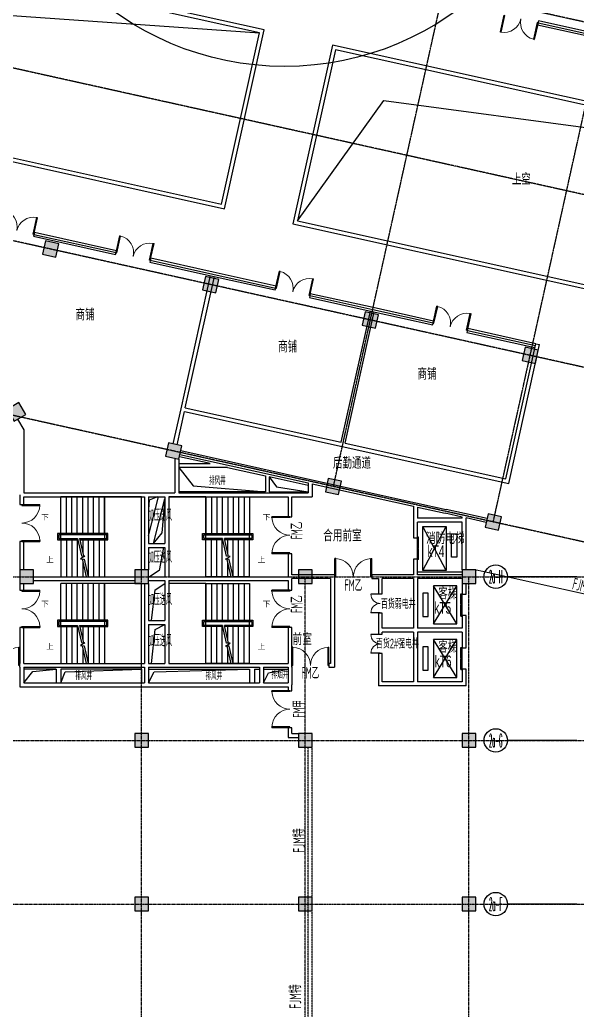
# Model space of a CAD drawing. Header units: metres. Extents: x -605703 to 859526, y 36355 to 746455.
# Drawn here: x -463259 to -434656, y 660473 to 711287 of the extents above; entities that cross this region are included whole.
import ezdxf
from ezdxf.enums import TextEntityAlignment as Align

# ---------------------------------------------------------------- set-up
doc = ezdxf.new("R2010")
doc.units = ezdxf.units.M
doc.linetypes.add('CENTER2', pattern=[2.541, 1.587, -0.318, 0.318, -0.318])
doc.linetypes.add('DASH', pattern=[0.35, 0.25, -0.1])
for name, color, linetype in [('ACS-JZ', 1, 'Continuous'), ('AXIS', 3, 'Continuous'), ('AXIS_TEXT', 7, 'Continuous'), ('COLUMN', 2, 'Continuous'), ('DOTE', 251, 'CENTER2'), ('J-STAIR', 163, 'Continuous'), ('J-TEXT', 7, 'Continuous'), ('j-WINDOW_TEXT', 7, 'Continuous'), ('j-防火卷帘', 66, 'Continuous'), ('PUB_DIM', 3, 'Continuous'), ('PUB_HATCH', 8, 'Continuous'), ('PUB_TEXT', 7, 'Continuous'), ('S-看线', 5, 'Continuous'), ('STAIR', 3, 'Continuous'), ('WALL', 2, 'Continuous'), ('WINDOW', 4, 'Continuous'), ('栏杆', 6, 'Continuous')]:
    doc.layers.add(name, color=color, linetype=linetype)
doc.styles.add('_TCH_AXIS', font='COMPLEX', dxfattribs={"bigfont": 'GBCBIG'})
doc.styles.add('_TCH_DIM', font='simplex_.ttf', dxfattribs={"bigfont": 'GBCBIG'})
doc.styles.add('COMPLEX', font='COMPLEX')
doc.styles.add('HZ', font='rs', dxfattribs={"width": 0.8, "bigfont": 'hztxt'})
doc.styles.add('mobin', font='ros.shx', dxfattribs={"width": 0.55, "bigfont": 'hzdf2.shx'})
doc.styles.add('探索者', font='tssdeng.shx', dxfattribs={"width": 0.65, "bigfont": 'tssdchn.shx'})

# ---------------------------------------------------------------- blocks, each defined once
blk = doc.blocks.new('$DorLib2D$00000002')
at = {"color": 0}
for p, q in [((-0.5, 0), (-0.5, 0.4875)), ((-0.475, 0.4875), (-0.5, 0.4875)), ((-0.475, 0), (-0.475, 0.4875)), ((0.475, 0), (0.475, 0.4875)), ((0.475, 0.4875), (0.5, 0.4875)), ((0.5, 0), (0.5, 0.4875)), ((-0.5, 0), (-0.475, 0)), ((0.5, 0), (0.475, 0))]:
    blk.add_line(p, q, dxfattribs=at)
at = {"color": 0, "lineweight": 13}
for centre, start, end in [((-0.4875, 0), 0, 88.53072), ((0.4875, 0), 91.46928, 180)]:
    blk.add_arc(centre, 0.4875, start, end, dxfattribs=at)
blk = doc.blocks.new('_AXISO')
blk.add_circle((0, 0), 0.5)
at = {"layer": 'AXIS_TEXT', "style": 'COMPLEX', "width": 1.041667}
blk.add_attdef('A', text='', height=0.56, dxfattribs=at).set_placement((-0.25, -0.28), (0.25, -0.28), align=Align.FIT)
blk = doc.blocks.new('$TCHSYS$LDOR22D')
for p, q in [((-0.517, 0.833), (-0.017, 0.833)), ((-0.517, 0.833), (-0.517, 0.667)), ((-0.517, 0.667), (-0.017, 0.667)), ((-0.5, 0.5), (0.5, 0.5)), ((-0.017, 0.833), (-0.017, 0.667)), ((0.017, 0.833), (0.017, 0.667)), ((0.017, 0.833), (0.517, 0.833)), ((0.017, 0.667), (0.517, 0.667)), ((0.517, 0.833), (0.517, 0.667))]:
    blk.add_line(p, q)
blk = doc.blocks.new('$DorLib2D$00000004')
for p, q in [((-0.485, 0), (-0.485, 0.485)), ((0.485, 0), (0.485, 0.485))]:
    blk.add_line(p, q)
at = {"lineweight": 13}
for centre, start, end in [((-0.485, 0), 0, 90), ((0.485, 0), 90, 180)]:
    blk.add_arc(centre, 0.485, start, end, dxfattribs=at)
blk = doc.blocks.new('_FZH')
blk.add_lwpolyline([(-0.5, -0.5), (0.5, -0.5), (0.5, 0.5), (-0.5, 0.5)], close=True)
at = {"layer": 'PUB_HATCH'}
blk.add_solid([(-0.5, -0.5), (0.5, -0.5), (-0.5, 0.5), (0.5, 0.5)], dxfattribs=at)

msp = doc.modelspace()

# ---------------------------------------------------------------- linework, layer by layer
at = {"ltscale": 4, "extrusion": (-1.1827e-23, -1.32164e-09, 1), "elevation": 0}
for points in [[(-477314, 705727), (-467352, 711767), (-450966, 710617)], [(-449008, 700965), (-444581, 707154), (-421561, 704070)]]:
    msp.add_lwpolyline(points, dxfattribs=at)
at = {"layer": 'ACS-JZ', "ltscale": 4, "extrusion": (-1.1827e-23, -1.32164e-09, 1)}
msp.add_circle((-449669, 723884, 0), 14988, dxfattribs=at)
at = {"layer": 'AXIS', "extrusion": (-1.1827e-23, -1.32164e-09, 1)}
for p, q in [((-434667, 682716, 0), (-438235, 682716, 0)), ((-434667, 674316, 0), (-438235, 674316, 0)), ((-434667, 665916, 0), (-438235, 665916, 0))]:
    msp.add_line(p, q, dxfattribs=at)
at = {"layer": 'DOTE', "extrusion": (-1.1827e-23, -1.32164e-09, 1)}
for p, q in [((-447163, 687342, 0), (-436596, 735010, 0)), ((-438962, 685524, 0), (-428395, 733192, 0)), ((-336123, 689409, 0), (-468077, 718661, 0)), ((-328584, 678878, 0), (-466551, 709463, 0)), ((-315870, 667199, 0), (-465168, 700296, 0)), ((-350509, 665916, 0), (-463697, 691008, 0)), ((-473809, 682716, 0), (-431809, 682716, 0)), ((-457009, 610233, 0), (-457009, 682716, 0)), ((-448609, 610233, 0), (-448609, 682716, 0)), ((-440209, 610233, 0), (-440209, 682716, 0)), ((-482209, 674316, 0), (-398209, 674316, 0)), ((-506293, 665916, 0), (-321459, 665916, 0))]:
    msp.add_line(p, q, dxfattribs=at)
at = {"layer": 'J-STAIR', "ltscale": 4, "extrusion": (-1.1827e-23, -1.32164e-09, 1)}
msp.add_line((-442859, 682966, 0), (-440559, 682966, 0), dxfattribs=at)
at = {"layer": 'j-防火卷帘', "linetype": 'DASH', "extrusion": (-1.1827e-23, -1.32164e-09, 1)}
for p, q in [((-448459, 657866, 0), (-448459, 673966, 0)), ((-448259, 657816, 0), (-448259, 673966, 0))]:
    msp.add_line(p, q, dxfattribs=at)
at = {"layer": 'j-防火卷帘', "linetype": 'DASH', "extrusion": (-1.1827e-23, -1.32164e-09, 1), "const_width": 50, "elevation": 0}
msp.add_lwpolyline([(-439859, 683066), (-431664, 681249)], dxfattribs=at)
at = {"layer": 'PUB_DIM', "extrusion": (-1.1827e-23, -1.32164e-09, 1), "elevation": 0}
for points in [[(-461726, 685807, 0, 0, 0), (-458284, 685807, 0, 0, 0), (-458284, 683656, 0, 0, 0), (-459195, 683656, 80, 0, 0), (-459495, 683656, 0, 0, 0)], [(-450893, 685807, 0, 0, 0), (-454335, 685807, 0, 0, 0), (-454335, 683656, 0, 0, 0), (-453424, 683656, 80, 0, 0), (-453124, 683656, 0, 0, 0)], [(-461461, 683620, 0, 0, 0), (-460692, 683620, 80, 0, 0), (-460392, 683620, 0, 0, 0)], [(-451158, 683620, 0, 0, 0), (-451927, 683620, 80, 0, 0), (-452227, 683620, 0, 0, 0)], [(-461726, 681357, 0, 0, 0), (-458284, 681357, 0, 0, 0), (-458284, 679206, 0, 0, 0), (-459195, 679206, 80, 0, 0), (-459495, 679206, 0, 0, 0)], [(-450893, 681357, 0, 0, 0), (-454335, 681357, 0, 0, 0), (-454335, 679206, 0, 0, 0), (-453424, 679206, 80, 0, 0), (-453124, 679206, 0, 0, 0)], [(-461461, 679170, 0, 0, 0), (-460692, 679170, 80, 0, 0), (-460392, 679170, 0, 0, 0)], [(-451158, 679170, 0, 0, 0), (-451927, 679170, 80, 0, 0), (-452227, 679170, 0, 0, 0)]]:
    msp.add_lwpolyline(points, format="xyseb", dxfattribs=at)
at = {"layer": 'S-看线', "ltscale": 4, "extrusion": (-1.1827e-23, -1.32164e-09, 1)}
for p, q in [((-453497, 688516, 0), (-455071, 688865, 0)), ((-455098, 688516, 0), (-453497, 688516, 0)), ((-452595, 688316, 0), (-455098, 688316, 0)), ((-452595, 688316, 0), (-450659, 687887, 0)), ((-450659, 687887, 0), (-450659, 687066, 0)), ((-448459, 687399, 0), (-450459, 687843, 0)), ((-450459, 687843, 0), (-450459, 687066, 0)), ((-452459, 687066, 0), (-455098, 687066, 0)), ((-450659, 687066, 0), (-452459, 687066, 0)), ((-450459, 687066, 0), (-448459, 687066, 0)), ((-456654, 684816, 0), (-456143, 686816, 0)), ((-456395, 684416, 0), (-455809, 686708, 0)), ((-442859, 682966, 0), (-440559, 682966, 0)), ((-461399, 677966, 0), (-463059, 677966, 0)), ((-461399, 677966, 0), (-461399, 677266, 0)), ((-457009, 677966, 0), (-461149, 677966, 0)), ((-461149, 677966, 0), (-461149, 677266, 0)), ((-457009, 677966, 0), (-457009, 677266, 0)), ((-456659, 677966, 0), (-451469, 677966, 0)), ((-451469, 677966, 0), (-451469, 677266, 0)), ((-451219, 677966, 0), (-451219, 677266, 0)), ((-451219, 677966, 0), (-450959, 677966, 0)), ((-450759, 677966, 0), (-449494, 677966, 0))]:
    msp.add_line(p, q, dxfattribs=at)
at = {"layer": 'S-看线', "ltscale": 4, "extrusion": (-1.1827e-23, -1.32164e-09, 1), "elevation": 0}
for points in [[(-455098, 688316), (-454368, 687369), (-450659, 687066)], [(-450459, 687843), (-450083, 687321), (-448459, 687066)], [(-456195, 686816), (-456625, 686647), (-456659, 686175)], [(-456395, 684416), (-455958, 684973), (-455809, 686506)], [(-455885, 684216), (-456111, 683031), (-456609, 682716)], [(-456509, 680466), (-456319, 682043), (-455809, 682366)], [(-456509, 678266), (-456320, 679997), (-455809, 680266)], [(-463059, 677266), (-462589, 677852), (-461399, 677966)], [(-461149, 677266), (-460936, 677832), (-457009, 677966)], [(-456659, 677266), (-456364, 677832), (-451469, 677966)], [(-450759, 677266), (-450499, 677783), (-449494, 677966)]]:
    msp.add_lwpolyline(points, dxfattribs=at)
at = {"layer": 'STAIR', "extrusion": (-1.1827e-23, -1.32164e-09, 1)}
for p, q in [((-458909, 686816, 0), (-461149, 686816, 0)), ((-461149, 684926, 0), (-461149, 686816, 0)), ((-460869, 684926, 0), (-460869, 686816, 0)), ((-460589, 684926, 0), (-460589, 686816, 0)), ((-460309, 684926, 0), (-460309, 686816, 0)), ((-460029, 684926, 0), (-460029, 686816, 0)), ((-459749, 684926, 0), (-459749, 686816, 0)), ((-459469, 684926, 0), (-459469, 686816, 0)), ((-459189, 684926, 0), (-459189, 686816, 0)), ((-458909, 684926, 0), (-458909, 686816, 0)), ((-457009, 686816, 0), (-458909, 686816, 0)), ((-458909, 686816, 0), (-458909, 684926, 0)), ((-457009, 682716, 0), (-457009, 686816, 0)), ((-453709, 686816, 0), (-455609, 686816, 0)), ((-455609, 686816, 0), (-455609, 682716, 0)), ((-453709, 686816, 0), (-451469, 686816, 0)), ((-453709, 686816, 0), (-453709, 684926, 0)), ((-453709, 684926, 0), (-453709, 686816, 0)), ((-453429, 686816, 0), (-453429, 684926, 0)), ((-453149, 686816, 0), (-453149, 684926, 0)), ((-452869, 686816, 0), (-452869, 684926, 0)), ((-452589, 686816, 0), (-452589, 684926, 0)), ((-452309, 686816, 0), (-452309, 684926, 0)), ((-452029, 686816, 0), (-452029, 684926, 0)), ((-451749, 686816, 0), (-451749, 684926, 0)), ((-451469, 686816, 0), (-451469, 684926, 0)), ((-442584, 683041, 0), (-442584, 685291, 0)), ((-442584, 685291, 0), (-441384, 685291, 0)), ((-441384, 683041, 0), (-442584, 685291, 0)), ((-442584, 683041, 0), (-441384, 685291, 0)), ((-441384, 685291, 0), (-441384, 683041, 0)), ((-461319, 684926, 0), (-461319, 684606, 0)), ((-458739, 684926, 0), (-461319, 684926, 0)), ((-461319, 684606, 0), (-460291, 684606, 0)), ((-461259, 684866, 0), (-461259, 684666, 0)), ((-458799, 684866, 0), (-461259, 684866, 0)), ((-461259, 684666, 0), (-460305, 684666, 0)), ((-458909, 684866, 0), (-461149, 684866, 0)), ((-461149, 684666, 0), (-461149, 684866, 0)), ((-461149, 684666, 0), (-460305, 684666, 0)), ((-461149, 684606, 0), (-461149, 682716, 0)), ((-460869, 684606, 0), (-460869, 682716, 0)), ((-460589, 684606, 0), (-460589, 682716, 0)), ((-460309, 684606, 0), (-460309, 682716, 0)), ((-460305, 684666, 0), (-460101, 683780, 0)), ((-460202, 684666, 0), (-458909, 684666, 0)), ((-460202, 684666, 0), (-459998, 683777, 0)), ((-460202, 684666, 0), (-458799, 684666, 0)), ((-460188, 684606, 0), (-458739, 684606, 0)), ((-460029, 684606, 0), (-460029, 683914, 0)), ((-459749, 684606, 0), (-459749, 682716, 0)), ((-459469, 684606, 0), (-459469, 682716, 0)), ((-459189, 684606, 0), (-459189, 682716, 0)), ((-458909, 684866, 0), (-458909, 684666, 0)), ((-458909, 684606, 0), (-458909, 682716, 0)), ((-458909, 684606, 0), (-458909, 682716, 0)), ((-458799, 684666, 0), (-458799, 684866, 0)), ((-458739, 684606, 0), (-458739, 684926, 0)), ((-453879, 684606, 0), (-453879, 684926, 0)), ((-453879, 684926, 0), (-451299, 684926, 0)), ((-452851, 684606, 0), (-453879, 684606, 0)), ((-453819, 684666, 0), (-453819, 684866, 0)), ((-453819, 684866, 0), (-451359, 684866, 0)), ((-452865, 684666, 0), (-453819, 684666, 0)), ((-453709, 684866, 0), (-451469, 684866, 0)), ((-453709, 684666, 0), (-453709, 684866, 0)), ((-452865, 684666, 0), (-453709, 684666, 0)), ((-453709, 682716, 0), (-453709, 684606, 0)), ((-453709, 682716, 0), (-453709, 684606, 0)), ((-453429, 682716, 0), (-453429, 684606, 0)), ((-453149, 682716, 0), (-453149, 684606, 0)), ((-452869, 682716, 0), (-452869, 684606, 0)), ((-452657, 683761, 0), (-452865, 684666, 0)), ((-451469, 684666, 0), (-452762, 684666, 0)), ((-452553, 683757, 0), (-452762, 684666, 0)), ((-451359, 684666, 0), (-452762, 684666, 0)), ((-451299, 684606, 0), (-452748, 684606, 0)), ((-452589, 683914, 0), (-452589, 684606, 0)), ((-452309, 682716, 0), (-452309, 684606, 0)), ((-452029, 682716, 0), (-452029, 684606, 0)), ((-451749, 682716, 0), (-451749, 684606, 0)), ((-451469, 684666, 0), (-451469, 684866, 0)), ((-451469, 682716, 0), (-451469, 684606, 0)), ((-451359, 684866, 0), (-451359, 684666, 0)), ((-451299, 684926, 0), (-451299, 684606, 0)), ((-441109, 683716, 0), (-441109, 684916, 0)), ((-441109, 684916, 0), (-440834, 684916, 0)), ((-440834, 684916, 0), (-440834, 683716, 0)), ((-459923, 683774, 0), (-460149, 683628, 0)), ((-460149, 683628, 0), (-459962, 683621, 0)), ((-460101, 683780, 0), (-459923, 683774, 0)), ((-460066, 683625, 0), (-459857, 682716, 0)), ((-460029, 683468, 0), (-460029, 682716, 0)), ((-459962, 683621, 0), (-459754, 682716, 0)), ((-452696, 683608, 0), (-452470, 683754, 0)), ((-452518, 683601, 0), (-452696, 683608, 0)), ((-452470, 683754, 0), (-452657, 683761, 0)), ((-452417, 682716, 0), (-452621, 683605, 0)), ((-452589, 682716, 0), (-452589, 683468, 0)), ((-452314, 682716, 0), (-452518, 683601, 0)), ((-440834, 683716, 0), (-441109, 683716, 0)), ((-441384, 683041, 0), (-442584, 683041, 0)), ((-461149, 682716, 0), (-459857, 682716, 0)), ((-459754, 682716, 0), (-458909, 682716, 0)), ((-458909, 682716, 0), (-457009, 682716, 0)), ((-455609, 682716, 0), (-453709, 682716, 0)), ((-452417, 682716, 0), (-453709, 682716, 0)), ((-451469, 682716, 0), (-452314, 682716, 0)), ((-458909, 682366, 0), (-461149, 682366, 0)), ((-461149, 680476, 0), (-461149, 682366, 0)), ((-460869, 680476, 0), (-460869, 682366, 0)), ((-460589, 680476, 0), (-460589, 682366, 0)), ((-460309, 680476, 0), (-460309, 682366, 0)), ((-460029, 680476, 0), (-460029, 682366, 0)), ((-459749, 680476, 0), (-459749, 682366, 0)), ((-459469, 680476, 0), (-459469, 682366, 0)), ((-459189, 680476, 0), (-459189, 682366, 0)), ((-458909, 680476, 0), (-458909, 682366, 0)), ((-457009, 682366, 0), (-458909, 682366, 0)), ((-458909, 682366, 0), (-458909, 680476, 0)), ((-457009, 678266, 0), (-457009, 682366, 0)), ((-453709, 682366, 0), (-455609, 682366, 0)), ((-455609, 682366, 0), (-455609, 678266, 0)), ((-453709, 682366, 0), (-451469, 682366, 0)), ((-453709, 682366, 0), (-453709, 680476, 0)), ((-453709, 680476, 0), (-453709, 682366, 0)), ((-453429, 682366, 0), (-453429, 680476, 0)), ((-453149, 682366, 0), (-453149, 680476, 0)), ((-452869, 682366, 0), (-452869, 680476, 0)), ((-452589, 682366, 0), (-452589, 680476, 0)), ((-452309, 682366, 0), (-452309, 680476, 0)), ((-452029, 682366, 0), (-452029, 680476, 0)), ((-451749, 682366, 0), (-451749, 680476, 0)), ((-451469, 682366, 0), (-451469, 680476, 0)), ((-440834, 682241, 0), (-442034, 682241, 0)), ((-442034, 682241, 0), (-442034, 680291, 0)), ((-442034, 680291, 0), (-440834, 682241, 0)), ((-440834, 680291, 0), (-442034, 682241, 0)), ((-440834, 680291, 0), (-440834, 682241, 0)), ((-442309, 681866, 0), (-442584, 681866, 0)), ((-442584, 681866, 0), (-442584, 680666, 0)), ((-442309, 680666, 0), (-442309, 681866, 0)), ((-461319, 680476, 0), (-461319, 680156, 0)), ((-458739, 680476, 0), (-461319, 680476, 0)), ((-461259, 680416, 0), (-461259, 680216, 0)), ((-458799, 680416, 0), (-461259, 680416, 0)), ((-458909, 680416, 0), (-461149, 680416, 0)), ((-461149, 680216, 0), (-461149, 680416, 0)), ((-458909, 680416, 0), (-458909, 680216, 0)), ((-458799, 680216, 0), (-458799, 680416, 0)), ((-458739, 680156, 0), (-458739, 680476, 0)), ((-453879, 680156, 0), (-453879, 680476, 0)), ((-453879, 680476, 0), (-451299, 680476, 0)), ((-453819, 680216, 0), (-453819, 680416, 0)), ((-453819, 680416, 0), (-451359, 680416, 0)), ((-453709, 680416, 0), (-451469, 680416, 0)), ((-453709, 680216, 0), (-453709, 680416, 0)), ((-451469, 680216, 0), (-451469, 680416, 0)), ((-451359, 680416, 0), (-451359, 680216, 0)), ((-451299, 680476, 0), (-451299, 680156, 0)), ((-442584, 680666, 0), (-442309, 680666, 0)), ((-461319, 680156, 0), (-460291, 680156, 0)), ((-461259, 680216, 0), (-460305, 680216, 0)), ((-461149, 680216, 0), (-460305, 680216, 0)), ((-461149, 680156, 0), (-461149, 678266, 0)), ((-460869, 680156, 0), (-460869, 678266, 0)), ((-460589, 680156, 0), (-460589, 678266, 0)), ((-460309, 680156, 0), (-460309, 678266, 0)), ((-460305, 680216, 0), (-460101, 679330, 0)), ((-460202, 680216, 0), (-458909, 680216, 0)), ((-460202, 680216, 0), (-459998, 679327, 0)), ((-460202, 680216, 0), (-458799, 680216, 0)), ((-460188, 680156, 0), (-458739, 680156, 0)), ((-460029, 680156, 0), (-460029, 679464, 0)), ((-459749, 680156, 0), (-459749, 678266, 0)), ((-459469, 680156, 0), (-459469, 678266, 0)), ((-459189, 680156, 0), (-459189, 678266, 0)), ((-458909, 680156, 0), (-458909, 678266, 0)), ((-458909, 680156, 0), (-458909, 678266, 0)), ((-452851, 680156, 0), (-453879, 680156, 0)), ((-452865, 680216, 0), (-453819, 680216, 0)), ((-452865, 680216, 0), (-453709, 680216, 0)), ((-453709, 678266, 0), (-453709, 680156, 0)), ((-453709, 678266, 0), (-453709, 680156, 0)), ((-453429, 678266, 0), (-453429, 680156, 0)), ((-453149, 678266, 0), (-453149, 680156, 0)), ((-452869, 678266, 0), (-452869, 680156, 0)), ((-452657, 679311, 0), (-452865, 680216, 0)), ((-451469, 680216, 0), (-452762, 680216, 0)), ((-452553, 679307, 0), (-452762, 680216, 0)), ((-451359, 680216, 0), (-452762, 680216, 0)), ((-451299, 680156, 0), (-452748, 680156, 0)), ((-452589, 679464, 0), (-452589, 680156, 0)), ((-452309, 678266, 0), (-452309, 680156, 0)), ((-452029, 678266, 0), (-452029, 680156, 0)), ((-451749, 678266, 0), (-451749, 680156, 0)), ((-451469, 678266, 0), (-451469, 680156, 0)), ((-442034, 680291, 0), (-440834, 680291, 0)), ((-440834, 679491, 0), (-442034, 679491, 0)), ((-442034, 679491, 0), (-442034, 677541, 0)), ((-442034, 677541, 0), (-440834, 679491, 0)), ((-440834, 677541, 0), (-442034, 679491, 0)), ((-440834, 677541, 0), (-440834, 679491, 0)), ((-459923, 679324, 0), (-460149, 679178, 0)), ((-460149, 679178, 0), (-459962, 679171, 0)), ((-460101, 679330, 0), (-459923, 679324, 0)), ((-460066, 679175, 0), (-459857, 678266, 0)), ((-460029, 679018, 0), (-460029, 678266, 0)), ((-459962, 679171, 0), (-459754, 678266, 0)), ((-452696, 679158, 0), (-452470, 679304, 0)), ((-452518, 679151, 0), (-452696, 679158, 0)), ((-452470, 679304, 0), (-452657, 679311, 0)), ((-452417, 678266, 0), (-452621, 679155, 0)), ((-452589, 678266, 0), (-452589, 679018, 0)), ((-452314, 678266, 0), (-452518, 679151, 0)), ((-442309, 679116, 0), (-442584, 679116, 0)), ((-442584, 679116, 0), (-442584, 677916, 0)), ((-442309, 677916, 0), (-442309, 679116, 0)), ((-461149, 678266, 0), (-459857, 678266, 0)), ((-459754, 678266, 0), (-458909, 678266, 0)), ((-458909, 678266, 0), (-457009, 678266, 0)), ((-455609, 678266, 0), (-453709, 678266, 0)), ((-452417, 678266, 0), (-453709, 678266, 0)), ((-451469, 678266, 0), (-452314, 678266, 0)), ((-442584, 677916, 0), (-442309, 677916, 0)), ((-442034, 677541, 0), (-440834, 677541, 0))]:
    msp.add_line(p, q, dxfattribs=at)
at = {"layer": 'WALL', "extrusion": (-1.1827e-23, -1.32164e-09, 1)}
for p, q in [((-454985, 691330, 0), (-453471, 698164, 0)), ((-454769, 691384, 0), (-453275, 698121, 0)), ((-446763, 689609, 0), (-445270, 696346, 0)), ((-446568, 689566, 0), (-445074, 696303, 0)), ((-438318, 687737, 0), (-436781, 694669, 0)), ((-438166, 687499, 0), (-436586, 694626, 0)), ((-436781, 694669, 0), (-436586, 694626, 0)), ((-455386, 689524, 0), (-454985, 691330, 0)), ((-455191, 689480, 0), (-454812, 691189, 0)), ((-454812, 691189, 0), (-446709, 689392, 0)), ((-454769, 691384, 0), (-446763, 689609, 0)), ((-463378, 690789, 0), (-463059, 690247, 0)), ((-463059, 690247, 0), (-463059, 687016, 0)), ((-446568, 689566, 0), (-438318, 687737, 0)), ((-455001, 689182, 0), (-448338, 687705, 0)), ((-446709, 689392, 0), (-438166, 687499, 0)), ((-455298, 688765, 0), (-455298, 687016, 0)), ((-455098, 688743, 0), (-455098, 687016, 0)), ((-455044, 688987, 0), (-448459, 687527, 0)), ((-448459, 687527, 0), (-448459, 687016, 0)), ((-448338, 687705, 0), (-442938, 686508, 0)), ((-463059, 687016, 0), (-456759, 687016, 0)), ((-456759, 687016, 0), (-455709, 687016, 0)), ((-455709, 687016, 0), (-455298, 687016, 0)), ((-455098, 687016, 0), (-449394, 687016, 0)), ((-449394, 687016, 0), (-448459, 687016, 0)), ((-448259, 687483, 0), (-448259, 686816, 0)), ((-448259, 687483, 0), (-443059, 686330, 0)), ((-463259, 686916, 0), (-463259, 686419, 0)), ((-463059, 686816, 0), (-456859, 686816, 0)), ((-463059, 686419, 0), (-463059, 686816, 0)), ((-456859, 686816, 0), (-456859, 684816, 0)), ((-456659, 686816, 0), (-456659, 684716, 0)), ((-456659, 686816, 0), (-455809, 686816, 0)), ((-455809, 686816, 0), (-455809, 684416, 0)), ((-455609, 686816, 0), (-455609, 684316, 0)), ((-455609, 686816, 0), (-455198, 686816, 0)), ((-455198, 686816, 0), (-449494, 686816, 0)), ((-449494, 686816, 0), (-449494, 685791, 0)), ((-449294, 685791, 0), (-449294, 686816, 0)), ((-449294, 686816, 0), (-448259, 686816, 0)), ((-442938, 686508, 0), (-441384, 686163, 0)), ((-463259, 686419, 0), (-463059, 686419, 0)), ((-443059, 686330, 0), (-443059, 685616, 0)), ((-442859, 686286, 0), (-442859, 685716, 0)), ((-442859, 686286, 0), (-441427, 685968, 0)), ((-440438, 685954, 0), (-441383, 686163, 0)), ((-449494, 685791, 0), (-449294, 685791, 0)), ((-443059, 685616, 0), (-443059, 684716, 0)), ((-440559, 685716, 0), (-442859, 685716, 0)), ((-440559, 685516, 0), (-442859, 685516, 0)), ((-442859, 684716, 0), (-442859, 685516, 0)), ((-440559, 685776, 0), (-441426, 685968, 0)), ((-440559, 685716, 0), (-440559, 685776, 0)), ((-440559, 683066, 0), (-440559, 685516, 0)), ((-439282, 685698, 0), (-440438, 685954, 0)), ((-439325, 685503, 0), (-440359, 685732, 0)), ((-440359, 685616, 0), (-440359, 685732, 0)), ((-440359, 683066, 0), (-440359, 685616, 0)), ((-463059, 684519, 0), (-463259, 684519, 0)), ((-463259, 684519, 0), (-463259, 683066, 0)), ((-463059, 683066, 0), (-463059, 684519, 0)), ((-456859, 684816, 0), (-456859, 684816, 0)), ((-456859, 684816, 0), (-456859, 684616, 0)), ((-456859, 684616, 0), (-456859, 684616, 0)), ((-456859, 684616, 0), (-456859, 684316, 0)), ((-456659, 684716, 0), (-456659, 684416, 0)), ((-443059, 684716, 0), (-442859, 684716, 0)), ((-456859, 684316, 0), (-456859, 683066, 0)), ((-456659, 684416, 0), (-455809, 684416, 0)), ((-456659, 684216, 0), (-455809, 684216, 0)), ((-456659, 684216, 0), (-456659, 683066, 0)), ((-455809, 684216, 0), (-455809, 682716, 0)), ((-455609, 684316, 0), (-455609, 682716, 0)), ((-449294, 683891, 0), (-449494, 683891, 0)), ((-449494, 683891, 0), (-449494, 682716, 0)), ((-449294, 682816, 0), (-449294, 683891, 0)), ((-442859, 683616, 0), (-443059, 683616, 0)), ((-443059, 683616, 0), (-443059, 682816, 0)), ((-442859, 682816, 0), (-442859, 683616, 0)), ((-462559, 682716, 0), (-457359, 682716, 0)), ((-462559, 682516, 0), (-457359, 682516, 0)), ((-456659, 682716, 0), (-455809, 682716, 0)), ((-456659, 682516, 0), (-455809, 682516, 0)), ((-455809, 682516, 0), (-455809, 680466, 0)), ((-455609, 682716, 0), (-449494, 682716, 0)), ((-455609, 682516, 0), (-455609, 680366, 0)), ((-455609, 682516, 0), (-449494, 682516, 0)), ((-449494, 682716, 0), (-449494, 682716, 0)), ((-449494, 682516, 0), (-449494, 682016, 0)), ((-447209, 682816, 0), (-449294, 682816, 0)), ((-449294, 682616, 0), (-449294, 682616, 0)), ((-449294, 682016, 0), (-449294, 682616, 0)), ((-447309, 682616, 0), (-449294, 682616, 0)), ((-447309, 682616, 0), (-447309, 678266, 0)), ((-447094, 682816, 0), (-447209, 682816, 0)), ((-447109, 682616, 0), (-447109, 678066, 0)), ((-447109, 682616, 0), (-447094, 682616, 0)), ((-447094, 682616, 0), (-447094, 682816, 0)), ((-444759, 682816, 0), (-445194, 682816, 0)), ((-445194, 682816, 0), (-445194, 682616, 0)), ((-445194, 682616, 0), (-444859, 682616, 0)), ((-444859, 682616, 0), (-444859, 681841, 0)), ((-443059, 682816, 0), (-444759, 682816, 0)), ((-443059, 682616, 0), (-444659, 682616, 0)), ((-444659, 681841, 0), (-444659, 682616, 0)), ((-443059, 682616, 0), (-443059, 680066, 0)), ((-440559, 682816, 0), (-442859, 682816, 0)), ((-440559, 682616, 0), (-442859, 682616, 0)), ((-442859, 682616, 0), (-442859, 680066, 0)), ((-463259, 682366, 0), (-463259, 682016, 0)), ((-463259, 682016, 0), (-463059, 682016, 0)), ((-463059, 682016, 0), (-463059, 682366, 0)), ((-456859, 682366, 0), (-456859, 680466, 0)), ((-456659, 682366, 0), (-456659, 680466, 0)), ((-449494, 682016, 0), (-449294, 682016, 0)), ((-440559, 682366, 0), (-440559, 681816, 0)), ((-440359, 681816, 0), (-440359, 682366, 0)), ((-444859, 681841, 0), (-444659, 681841, 0)), ((-440559, 681816, 0), (-440359, 681816, 0)), ((-456859, 680466, 0), (-456859, 680466, 0)), ((-456859, 680466, 0), (-456859, 680266, 0)), ((-456659, 680466, 0), (-455809, 680466, 0)), ((-444659, 680841, 0), (-444859, 680841, 0)), ((-444859, 680841, 0), (-444859, 679966, 0)), ((-444659, 680066, 0), (-444659, 680841, 0)), ((-440359, 680716, 0), (-440559, 680716, 0)), ((-440559, 680716, 0), (-440559, 680066, 0)), ((-440359, 679966, 0), (-440359, 680716, 0)), ((-463059, 680116, 0), (-463259, 680116, 0)), ((-463259, 680116, 0), (-463259, 678266, 0)), ((-463059, 678266, 0), (-463059, 680116, 0)), ((-456859, 680266, 0), (-456859, 680266, 0)), ((-456859, 680266, 0), (-456859, 678266, 0)), ((-456659, 680266, 0), (-456659, 678266, 0)), ((-456659, 680266, 0), (-455809, 680266, 0)), ((-455809, 680266, 0), (-455809, 678266, 0)), ((-455609, 680366, 0), (-455609, 678266, 0)), ((-449294, 680116, 0), (-449494, 680116, 0)), ((-449494, 680116, 0), (-449494, 678266, 0)), ((-449294, 678266, 0), (-449294, 680116, 0)), ((-444859, 679966, 0), (-444859, 679769, 0)), ((-443059, 680066, 0), (-444659, 680066, 0)), ((-440559, 680066, 0), (-442859, 680066, 0)), ((-440359, 679066, 0), (-440359, 679966, 0)), ((-444859, 679769, 0), (-444659, 679769, 0)), ((-443059, 679866, 0), (-444659, 679866, 0)), ((-444659, 679769, 0), (-444659, 679866, 0)), ((-443059, 679866, 0), (-443059, 677316, 0)), ((-440559, 679866, 0), (-442859, 679866, 0)), ((-442859, 679866, 0), (-442859, 677316, 0)), ((-440559, 679866, 0), (-440559, 679066, 0)), ((-440559, 679066, 0), (-440359, 679066, 0)), ((-444659, 678769, 0), (-444859, 678769, 0)), ((-444859, 678769, 0), (-444859, 677116, 0)), ((-444659, 677316, 0), (-444659, 678769, 0)), ((-463259, 678066, 0), (-463259, 678266, 0)), ((-463259, 678066, 0), (-463259, 677066, 0)), ((-463059, 678266, 0), (-456859, 678266, 0)), ((-463059, 678066, 0), (-456859, 678066, 0)), ((-463059, 678066, 0), (-463059, 677266, 0)), ((-456859, 678066, 0), (-456859, 677266, 0)), ((-456659, 678266, 0), (-455809, 678266, 0)), ((-456659, 678066, 0), (-456659, 677266, 0)), ((-456659, 678066, 0), (-455709, 678066, 0)), ((-455709, 678066, 0), (-450959, 678066, 0)), ((-455609, 678266, 0), (-450859, 678266, 0)), ((-450959, 678066, 0), (-450959, 677266, 0)), ((-450859, 678266, 0), (-449494, 678266, 0)), ((-450759, 678066, 0), (-449494, 678066, 0)), ((-450759, 678066, 0), (-450759, 677266, 0)), ((-449494, 678066, 0), (-449494, 677266, 0)), ((-449294, 678066, 0), (-449294, 678266, 0)), ((-449294, 678066, 0), (-449294, 677166, 0)), ((-447309, 678266, 0), (-447394, 678266, 0)), ((-447394, 678266, 0), (-447394, 678066, 0)), ((-447394, 678066, 0), (-447109, 678066, 0)), ((-440359, 677966, 0), (-440559, 677966, 0)), ((-440559, 677966, 0), (-440559, 677316, 0)), ((-440359, 677116, 0), (-440359, 677966, 0)), ((-463259, 677066, 0), (-456759, 677066, 0)), ((-463059, 677266, 0), (-456859, 677266, 0)), ((-456759, 677066, 0), (-450859, 677066, 0)), ((-456659, 677266, 0), (-450959, 677266, 0)), ((-450859, 677066, 0), (-449494, 677066, 0)), ((-450759, 677266, 0), (-449494, 677266, 0)), ((-449494, 677066, 0), (-449494, 676866, 0)), ((-449494, 676866, 0), (-449294, 676866, 0)), ((-449294, 676866, 0), (-449294, 677166, 0)), ((-442959, 677116, 0), (-444859, 677116, 0)), ((-443059, 677316, 0), (-444659, 677316, 0)), ((-440359, 677116, 0), (-442959, 677116, 0)), ((-440559, 677316, 0), (-442859, 677316, 0)), ((-449294, 674966, 0), (-449494, 674966, 0)), ((-449494, 674966, 0), (-449494, 674466, 0)), ((-449294, 674666, 0), (-449294, 674966, 0)), ((-449494, 674466, 0), (-448959, 674466, 0)), ((-449294, 674666, 0), (-448959, 674666, 0))]:
    msp.add_line(p, q, dxfattribs=at)
at = {"layer": 'WALL', "color": 1, "extrusion": (-1.1827e-23, -1.32164e-09, 1)}
msp.add_line((-455191, 689480, 0), (-455187, 689494, 0), dxfattribs=at)
at = {"layer": 'WINDOW', "extrusion": (-1.1827e-23, -1.32164e-09, 1)}
for p, q in [((-436643, 711232, 0), (-436687, 711036, 0)), ((-436687, 711036, 0), (-433465, 710322, 0)), ((-436665, 711134, 0), (-433443, 710420, 0)), ((-433422, 710517, 0), (-436643, 711232, 0)), ((-462513, 700373, 0), (-462557, 700178, 0)), ((-462535, 700276, 0), (-458319, 699341, 0)), ((-458297, 699439, 0), (-462513, 700373, 0)), ((-462557, 700178, 0), (-458341, 699243, 0)), ((-458341, 699243, 0), (-458297, 699439, 0)), ((-456540, 699049, 0), (-456583, 698854, 0)), ((-456583, 698854, 0), (-453373, 698142, 0)), ((-456562, 698952, 0), (-453351, 698240, 0)), ((-453330, 698337, 0), (-456540, 699049, 0)), ((-453351, 698240, 0), (-450130, 697526, 0)), ((-450108, 697623, 0), (-453330, 698337, 0)), ((-453373, 698142, 0), (-450151, 697428, 0)), ((-450151, 697428, 0), (-450108, 697623, 0)), ((-448351, 697234, 0), (-448394, 697038, 0)), ((-445129, 696519, 0), (-448351, 697234, 0)), ((-448394, 697038, 0), (-445172, 696324, 0)), ((-448372, 697136, 0), (-445150, 696422, 0)), ((-445172, 696324, 0), (-442072, 695637, 0)), ((-445150, 696422, 0), (-442050, 695735, 0)), ((-442028, 695832, 0), (-445129, 696519, 0)), ((-442072, 695637, 0), (-442028, 695832, 0)), ((-440271, 695443, 0), (-440314, 695247, 0)), ((-440314, 695247, 0), (-436824, 694474, 0)), ((-440293, 695345, 0), (-436803, 694571, 0)), ((-436781, 694669, 0), (-440271, 695443, 0))]:
    msp.add_line(p, q, dxfattribs=at)
at = {"layer": '栏杆', "ltscale": 1.5, "extrusion": (-1.1827e-23, -1.32164e-09, 1), "elevation": 0}
for points in [[(-478758, 707785), (-473987, 699686), (-465831, 704489), (-452762, 701592), (-450727, 710769), (-467413, 714468)], [(-478484, 707714), (-473916, 699960), (-465865, 704701), (-452914, 701830), (-450966, 710617), (-467379, 714255)], [(-447213, 709990), (-449247, 700813), (-423351, 695072), (-421316, 704249)], [(-447061, 709751), (-449008, 700965), (-423503, 695310), (-421555, 704097)]]:
    msp.add_lwpolyline(points, close=True, dxfattribs=at)

# ---------------------------------------------------------------- block references
at = {"layer": 'AXIS', "extrusion": (-1.1827e-23, -1.32164e-09, 1)}
ref = msp.add_blockref('_AXISO', (-438835, 682716, 0), dxfattribs=dict(at, xscale=1200, yscale=1200, zscale=1200))
ref.add_attrib('A', '2a-H', dxfattribs={"layer": 'AXIS_TEXT', "ltscale": 4, "extrusion": (-1.1827e-23, -1.32164e-09, 1), "height": 678.8, "style": '_TCH_AXIS', "width": 0.244186}).set_placement((-439174, 682376, 0), (-438495, 682376, 0), align=Align.FIT)
ref = msp.add_blockref('_AXISO', (-438835, 674316, 0), dxfattribs=dict(at, xscale=1200, yscale=1200, zscale=1200))
ref.add_attrib('A', '2a-G', dxfattribs={"layer": 'AXIS_TEXT', "ltscale": 4, "extrusion": (-1.1827e-23, -1.32164e-09, 1), "height": 678.8, "style": '_TCH_AXIS', "width": 0.25}).set_placement((-439174, 673976, 0), (-438495, 673976, 0), align=Align.FIT)
ref = msp.add_blockref('_AXISO', (-438835, 665916, 0), dxfattribs=dict(at, xscale=1200, yscale=1200, zscale=1200))
ref.add_attrib('A', '2a-F', dxfattribs={"layer": 'AXIS_TEXT', "ltscale": 4, "extrusion": (-1.1827e-23, -1.32164e-09, 1), "height": 678.8, "style": '_TCH_AXIS', "width": 0.256098}).set_placement((-439174, 665576, 0), (-438495, 665576, 0), align=Align.FIT)
at = {"layer": 'COLUMN', "extrusion": (-1.1827e-23, -1.32164e-09, 1)}
for p, xscale, yscale, zscale, rotation in [((-461671, 699521, 0), 699.9999999994862, 700, 700.0000000000288, 347.5006742852039), ((-453470, 697703, 0), 699.9999999999409, 700, 699.999999999928, 347.5006742852121), ((-445269, 695885, 0), 700.0000000002432, 700, 700.0000000001296, 347.5006742851005), ((-437068, 694067, 0), 699.9999999999409, 700, 700.0000000000288, 347.5006742852121), ((-463427, 691167, 0), 699.9999999998662, 700.0000000004657, 700.0000000004324, 300.5006742856933), ((-455364, 689160, 0), 699.9999999999409, 700.0000000004657, 700.0000000004834, 347.5006742852121), ((-447163, 687342, 0), 699.99999999984, 700, 699.999999999928, 347.5006742852493), ((-438962, 685524, 0), 699.999999999587, 700.0000000004657, 700.0000000004834, 347.5006742851666), ((-440209, 682716, 0), 700.0000000004657, 700, 700, 359.9999999999619)]:
    msp.add_blockref('_FZH', p, dxfattribs=dict(at, xscale=xscale, yscale=yscale, zscale=zscale, rotation=rotation))
for p, xscale, yscale, zscale in [((-462909, 682716, 0), 700.0000000004657, 700, 700), ((-457009, 682716, 0), 700, 700, 700), ((-448609, 682716, 0), 700, 699.9999999995343, 699.9999999995343), ((-457009, 674316, 0), 700, 700, 700), ((-448609, 674316, 0), 700, 699.9999999995343, 699.9999999995343), ((-440209, 674316, 0), 700, 700, 700), ((-457009, 665916, 0), 700, 700.0000000004657, 700.0000000004657), ((-448609, 665916, 0), 700.0000000004657, 700, 700), ((-440209, 665916, 0), 700, 700, 700)]:
    msp.add_blockref('_FZH', p, dxfattribs=dict(at, xscale=xscale, yscale=yscale, zscale=zscale))
at = {"layer": 'WINDOW', "extrusion": (-1.1827e-23, -1.32164e-09, 1)}
for name, p, xscale, yscale, zscale, rotation in [('$DorLib2D$00000002', (-437544, 711329, 0), -1800.000000000035, -1800, -1800, 347.5006751109007), ('$DorLib2D$00000002', (-463414, 700471, 0), -1800.000000000052, 1800, -1800, 347.5006742851962), ('$DorLib2D$00000002', (-457440, 699146, 0), -1799.999999999996, 1800, -1800, 347.5006742851958), ('$DorLib2D$00000002', (-449251, 697331, 0), -1799.999999999996, 1800, -1800, 347.5006742851958), ('$DorLib2D$00000002', (-441171, 695540, 0), -1799.999999999996, 1800, -1800, 347.5006742851958), ('$DorLib2D$00000002', (-463159, 685469, 0), 1900, 1900, 1900, 270.0000000000404), ('$DorLib2D$00000002', (-449394, 684841, 0), 1900, -1900, 1900, 270.0000000000492), ('$TCHSYS$LDOR22D', (-442959, 684166, 0), -1100, 200, -1100, 270.0000000000485), ('$DorLib2D$00000002', (-446144, 682716, 0), 1900, -1900, 1900, 180.0000000000421), ('$DorLib2D$00000002', (-463159, 681066, 0), 1900, 1900, 1900, 270.0000000000404), ('$DorLib2D$00000002', (-449394, 681066, 0), 1900, -1900, 1900, 270.0000000000492), ('$DorLib2D$00000004', (-444759, 681341, 0), 1000, -1000, 1000, 270.00000000005), ('$TCHSYS$LDOR22D', (-440459, 681266, 0), 1100, 200, 1100, 90.00000000004546), ('$DorLib2D$00000004', (-444759, 679269, 0), 1000, -1000, 1000, 270.00000000005), ('$TCHSYS$LDOR22D', (-440459, 678516, 0), 1100, 200, 1100, 90.00000000004546), ('$DorLib2D$00000002', (-449394, 675916, 0), -1900, 1900, -1900, 90.00000005206195)]:
    msp.add_blockref(name, p, dxfattribs=dict(at, xscale=xscale, yscale=yscale, zscale=zscale, rotation=rotation))
at = {"layer": 'WINDOW', "extrusion": (-1.1827e-23, -1.32164e-09, 1), "yscale": 1900}
for p, xscale, zscale in [((-464209, 678166, 0), -1900, -1900), ((-448344, 678166, 0), 1900, 1900)]:
    msp.add_blockref('$DorLib2D$00000002', p, dxfattribs=dict(at, xscale=xscale, zscale=zscale))

# ---------------------------------------------------------------- texts
at = {"layer": 'J-TEXT', "extrusion": (-1.1827e-23, -1.32164e-09, 1), "style": 'mobin'}
for s, height, width, p in [('上空', 600, 0.65, (-438009, 702818, 0)), ('商铺', 600, 0.65, (-460401, 695861, 0)), ('商铺', 600, 0.65, (-449998, 694217, 0)), ('商铺', 600, 0.65, (-442851, 692818, 0)), ('后勤通道', 600, 0.65, (-447189, 688248, 0)), ('排风井', 400, 0.55, (-453550, 687419, 0)), ('加压送风', 600, 0.4, (-456696, 685576, 0)), ('加压送风', 600, 0.4, (-456696, 683426, 0)), ('kT4', 600, 0.65, (-442337, 683720, 0)), ('客梯', 600, 0.65, (-441782, 681559, 0)), ('加压送风', 600, 0.4, (-456696, 681251, 0)), ('百货弱电井', 500, 0.55, (-444732, 681067, 0)), ('kT5', 600, 0.65, (-441992, 680820, 0)), ('加压送风', 600, 0.4, (-456696, 679140, 0)), ('百货2#强电井', 500, 0.55, (-444985, 679033, 0)), ('客梯', 600, 0.65, (-441782, 678809, 0)), ('kT6', 600, 0.65, (-441973, 678070, 0)), ('排风井', 400, 0.55, (-460405, 677414, -1476)), ('排风井', 400, 0.55, (-453728, 677414, -1476)), ('排烟井', 400, 0.55, (-450342, 677487, 0))]:
    msp.add_text(s, height=height, dxfattribs=dict(at, width=width)).set_placement(p)
at = {"layer": 'j-WINDOW_TEXT', "color": 150, "extrusion": (-1.1827e-23, -1.32164e-09, 1), "style": '探索者'}
for s, rotation, width, p in [('FM乙', 90, 0.5, (-448750, 684628, 0)), ('FJM特', 346.2536, 0.5, (-434944, 682079, 0)), ('FM乙', 90, 0.5, (-448750, 680853, 0)), ('FM甲', 90, 0.5, (-448638, 675485, 0)), ('FJM特', 90, 0.6, (-448632, 668554, 0)), ('FJM特', 90, 0.6, (-448820, 660551, 0))]:
    msp.add_text(s, height=600, rotation=rotation, dxfattribs=dict(at, width=width)).set_placement(p)
at = {"layer": 'j-WINDOW_TEXT', "color": 150, "extrusion": (-1.1827e-23, -1.32164e-09, 1), "style": '探索者', "width": 0.5}
for p in [(-446596, 681975, 0), (-448802, 677478, 0)]:
    msp.add_text('FM乙', height=600, dxfattribs=at).set_placement(p)
at = {"layer": 'PUB_TEXT', "extrusion": (-1.1827e-23, -1.32164e-09, 1), "style": '_TCH_DIM'}
for s, p in [('下', (-462163, 685632, 0)), ('下', (-450793, 685632, 0)), ('上', (-461906, 683445, 0)), ('上', (-451058, 683445, 0)), ('下', (-462163, 681182, 0)), ('下', (-450793, 681182, 0)), ('上', (-461906, 678995, 0)), ('上', (-451058, 678995, 0))]:
    msp.add_text(s, height=281, dxfattribs=at).set_placement(p)
at = {"layer": 'PUB_TEXT', "extrusion": (-1.1827e-23, -1.32164e-09, 1), "style": 'HZ', "width": 0.75}
for s, p in [('合用前室', (-447689, 684525, 0)), ('前室', (-449258, 679211, 0))]:
    msp.add_text(s, height=600, dxfattribs=at).set_placement(p)
at = {"layer": 'PUB_TEXT', "color": 1, "extrusion": (-1.1827e-23, -1.32164e-09, 1), "style": 'HZ', "width": 0.75}
msp.add_text('消防电梯', height=600, dxfattribs=at).set_placement((-442412, 684387, 0))

doc.saveas('drawing.dxf')
